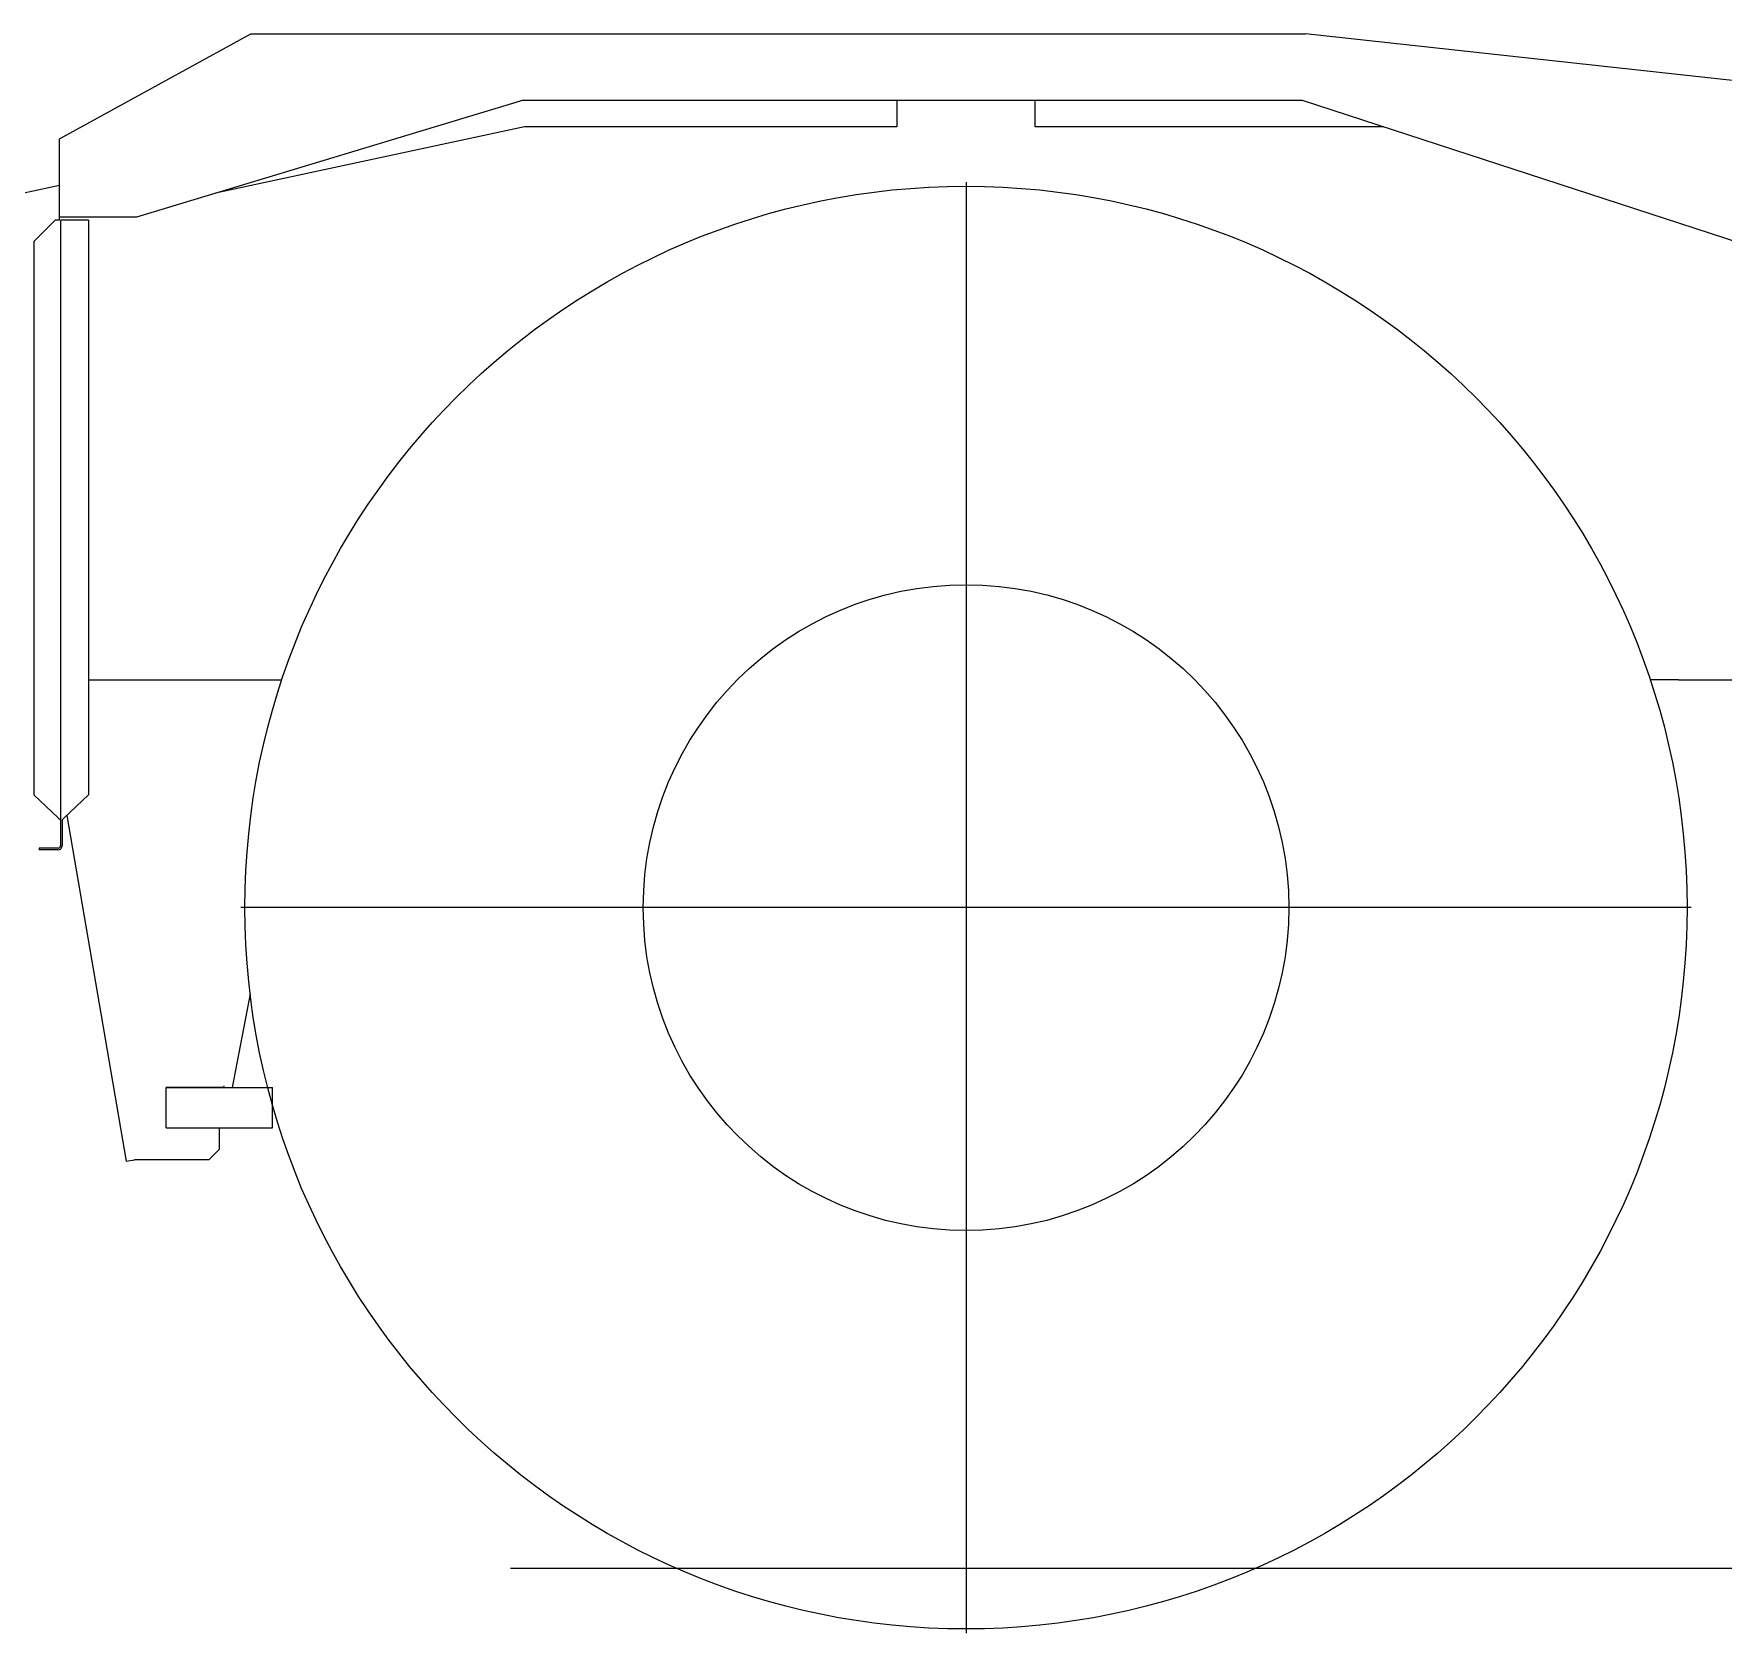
# Model space of a CAD drawing. Extents: x -31701 to 37626, y -27136 to 32271.
# Drawn here: x -27817 to -26229, y -17819 to -16316 of the extents above; entities that cross this region are included whole.
import ezdxf

# ---------------------------------------------------------------- set-up
doc = ezdxf.new("R2010")
doc.units = 0
doc.layers.get('0').update_dxf_attribs({"linetype": 'CONTINUOUS'})

msp = doc.modelspace()

# ---------------------------------------------------------------- linework, layer by layer
at = {"color": 104, "linetype": 'Continuous'}
for p, q in [((-27793.15, -16414.61), (-27613.44, -16315.77)), ((-27613.44, -16315.77), (-26621.72, -16315.77)), ((-26173.85, -16364.76), (-26621.72, -16315.77)), ((-27356.85, -16378.07), (-27720.85, -16488.07)), ((-27356.85, -16378.07), (-26624.85, -16378.07)), ((-27005.85, -16378.07), (-27005.85, -16403.07)), ((-26875.85, -16403.07), (-26875.85, -16378.07)), ((-26624.85, -16378.07), (-26198.85, -16517.07)), ((-27356.15, -16403.07), (-27646.45, -16465.59)), ((-27005.85, -16403.07), (-27356.15, -16403.07)), ((-26548.23, -16403.07), (-26875.85, -16403.07)), ((-27793.15, -16488.07), (-27793.15, -16414.61)), ((-26940.85, -16455.07), (-26940.85, -17819.07)), ((-27793.15, -16458.44), (-28132.85, -16530.21)), ((-27720.85, -16488.07), (-27793.15, -16488.07)), ((-27793.15, -16491.07), (-27793.15, -16488.07)), ((-27817.45, -16511.07), (-27797.45, -16491.07)), ((-27793.15, -16491.07), (-27797.45, -16491.07)), ((-27792.45, -16492.67), (-27792.45, -17058.07)), ((-27791.84, -16491.07), (-27792.02, -16491.07)), ((-27788.85, -16491.07), (-27791.84, -16491.07)), ((-27765.85, -16491.07), (-27788.85, -16491.07)), ((-27765.85, -16491.07), (-27765.85, -17031.07)), ((-27817.45, -16511.07), (-27817.45, -17031.07)), ((-27765.85, -16923.07), (-27584.19, -16923.07)), ((-26270.85, -16923.07), (-26297.51, -16923.07)), ((-26270.85, -16923.07), (-26145.56, -16923.07)), ((-27794.45, -17052.6), (-27817.45, -17031.07)), ((-27765.85, -17031.07), (-27788.85, -17052.6)), ((-27794.45, -17052.6), (-27792.45, -17054.47)), ((-27792.45, -17058.07), (-27792.45, -17079.07)), ((-27788.85, -17052.6), (-27790.85, -17054.47)), ((-27790.85, -17054.47), (-27790.85, -17055.08)), ((-27790.85, -17055.08), (-27790.85, -17079.07)), ((-27786.51, -17050.41), (-27730.73, -17375.43)), ((-27794.45, -17081.07), (-27812.45, -17081.07)), ((-27812.45, -17081.07), (-27812.45, -17082.67)), ((-27794.45, -17082.67), (-27812.45, -17082.67)), ((-26258.85, -17137.07), (-27622.85, -17137.07)), ((-27614, -17218.01), (-27631.05, -17306.11)), ((-27638.84, -17306.12), (-27692.84, -17306.12)), ((-27692.84, -17344.12), (-27692.84, -17306.12)), ((-27692.84, -17306.12), (-27592.84, -17306.12)), ((-27638.84, -17306.12), (-27638.56, -17304.66)), ((-27592.84, -17344.12), (-27592.84, -17306.12)), ((-27692.84, -17344.12), (-27592.84, -17344.12)), ((-27642.84, -17364.12), (-27642.84, -17344.12)), ((-27730.73, -17375.43), (-27722.85, -17374.07)), ((-27652.84, -17374.12), (-27722.84, -17374.12)), ((-27652.84, -17374.12), (-27642.84, -17364.12)), ((-27369.1, -17758.07), (-22467.89, -17758.07))]:
    msp.add_line(p, q, dxfattribs=at)
for radius in [678, 303.5]:
    msp.add_circle((-26940.85, -17137.07), radius, dxfattribs=at)
for centre, radius, start, end in [((-27789.25, -16492.67), 3.2, 150, 180), ((-27794.45, -17079.07), 2, 270, 0), ((-27794.45, -17079.07), 3.6, 270, 303.74899), ((-27794.45, -17079.07), 3.6, 303.74899, 0)]:
    msp.add_arc(centre, radius, start, end, dxfattribs=at)

doc.saveas('drawing.dxf')
